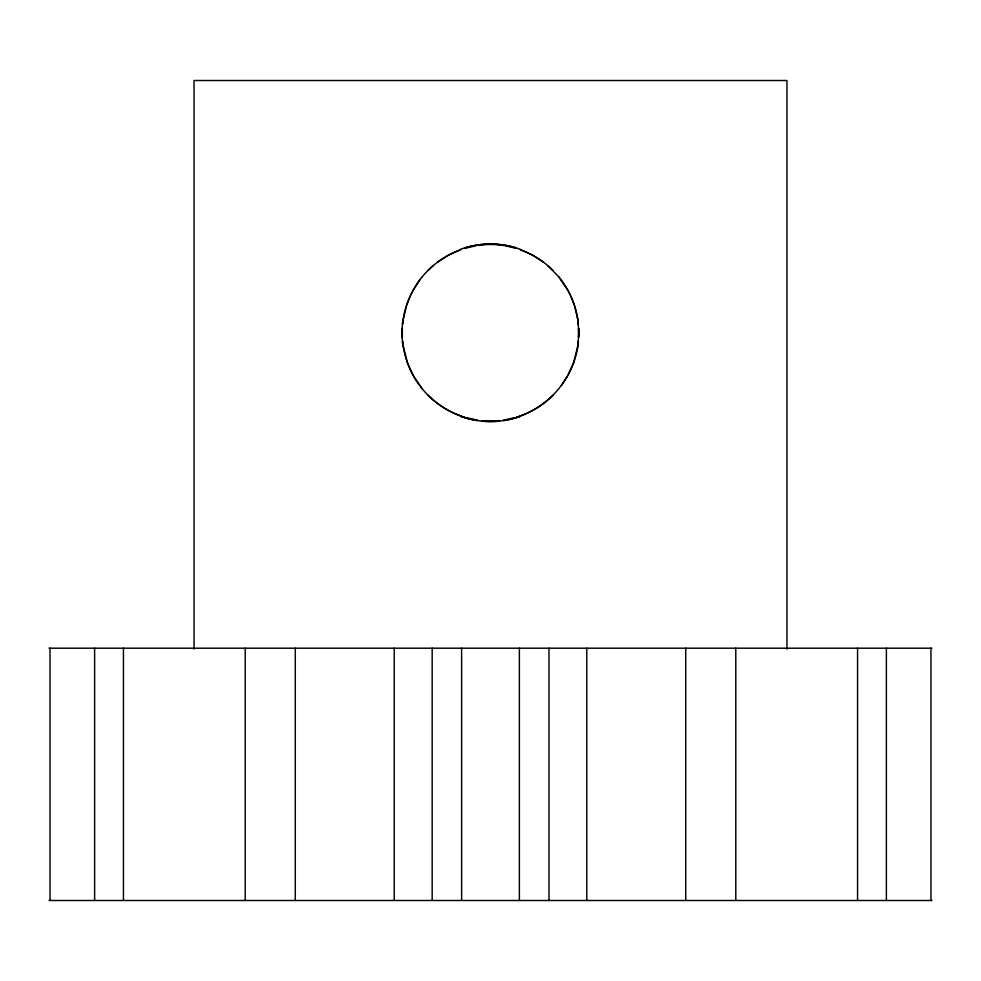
<?xml version="1.0" encoding="UTF-8"?>
<svg xmlns="http://www.w3.org/2000/svg" width="981" height="981" viewBox="0 0 981 981"><rect width="100%" height="100%" fill="white"/><g stroke="black" fill="none" stroke-linecap="round" stroke-linejoin="round"><path stroke-width="1.47" d="M402.308 328.402L402.308 337.219M578.692 337.219L578.692 328.402M402.627 324.012C404.356 306.771 411.272 290.118 422.284 276.74M578.373 341.609C575.307 376.25 549.752 407.422 516.398 417.232M577.834 345.852L573.603 362.676L568.257 374.668M403.179 319.671L406.073 306.93M406.526 305.557L410.205 296.115M410.794 294.803L412.094 292.24M412.743 290.952L419.647 280.1M567.545 375.907L561.353 385.521M422.259 276.765C432.29 264.563 445.619 255.134 460.469 249.763M428.023 270.4L433.283 265.581M552.953 395.245C543.768 404.405 532.56 411.517 520.359 415.907M437.833 261.927L448.746 254.999L460.641 249.701M464.602 248.389L475.932 245.741M514.988 417.624L503.645 420.138M477.355 245.483L481.708 244.943A80.969 74.102 0 0 1 499.354 244.894M49.062 648.196L931.938 648.196M49.05 900.497L931.95 900.497M499.292 244.943L503.645 245.483M505.068 245.741L516.398 248.389M477.355 420.138L466.012 417.624M464.602 417.232C447.226 411.91 431.566 401.094 420.53 386.637M520.359 249.701C532.56 254.104 543.768 261.216 552.953 270.376M460.629 415.907C448.427 411.505 437.207 404.393 428.023 395.22M520.531 249.763L532.401 255.072L543.266 262.001M547.717 265.581L558.716 276.74L568.257 290.952M558.741 276.765C569.728 290.131 576.644 306.783 578.373 324.012M413.455 375.907L422.259 388.856M419.61 385.459C410.144 372.719 404.209 357.403 402.627 341.609M568.906 292.24L570.206 294.803M412.743 374.668L407.397 362.676L403.166 345.852M570.795 296.115L574.474 305.557M574.927 306.93L577.821 319.671M930.969 648.196L930.969 900.497M886.383 648.196L886.383 900.497M857.566 648.196L857.566 900.497M786.958 649.128L786.958 80.503L194.042 80.503L194.042 649.128M735.787 648.196L735.787 900.497M685.744 648.196L685.744 900.497M586.785 648.196L586.785 900.497M548.98 648.196L548.98 900.497M519.378 648.196L519.378 900.497M461.622 648.196L461.622 900.497M432.18 648.196L432.18 900.497M394.239 648.196L394.239 900.497M295.281 648.196L295.281 900.497M245.213 648.196L245.213 900.497M123.434 648.196L123.434 900.497M94.617 648.196L94.617 900.497M50.031 648.196L50.031 900.497M578.177 324.11A84.415 80.381 -90 0 0 577.65 319.806A84.415 80.381 90 0 1 577.65 345.815A84.415 80.381 -90 0 0 578.177 341.511M578.496 328.451A84.415 80.381 -90 0 1 578.496 337.17M464.638 247.985A85.298 82.502 -1.5 0 1 516.386 247.911M402.48 341.547A84.415 80.736 89.8 0 0 403.019 345.876A84.415 80.736 -89.8 0 1 403.019 319.745A84.415 80.736 89.8 0 0 402.468 324.073M402.149 337.194A84.415 80.736 89.8 0 1 402.149 328.427M503.609 420.555A85.298 82.502 -1.5 0 0 520.494 416.238A85.298 82.502 1.5 0 1 460.506 416.238A85.298 82.502 -1.5 0 0 477.379 420.604M499.268 421.107A85.298 82.502 -1.5 0 1 481.732 421.131M460.469 249.297A85.298 82.502 1.5 0 1 520.494 249.382M499.304 420.739A80.969 74.102 0 0 1 481.646 420.726"/></g></svg>
